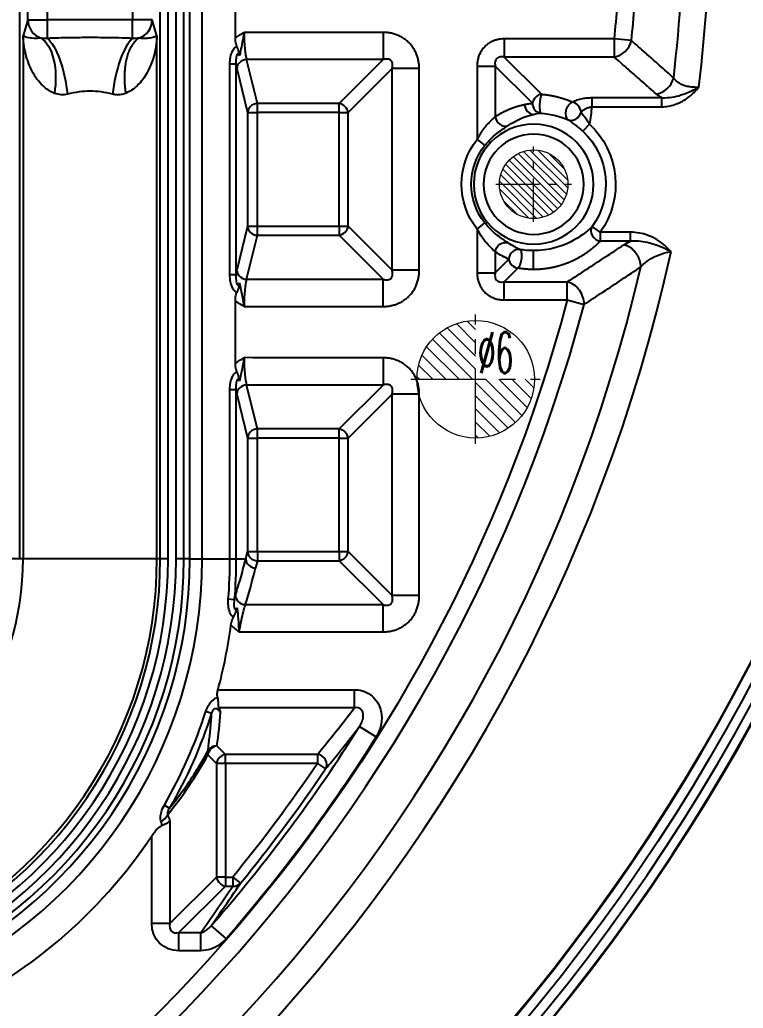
# Model space of a CAD drawing. Header units: millimetres. Extents: x 2595 to 3308, y 1499 to 1823.
# Drawn here: x 2805.7 to 2842.7, y 1610.1 to 1660.5 of the extents above; entities that cross this region are included whole.
import ezdxf
from ezdxf.lldxf.tags import DXFTag

# ---------------------------------------------------------------- set-up
doc = ezdxf.new("R2010")
doc.units = ezdxf.units.MM
doc.linetypes.add('CENTER', pattern=[2, 1.25, -0.25, 0.25, -0.25])
doc.layers.add('5', color=7, linetype='Continuous', true_color=0xffffff)
doc.layers.add('epin', color=13, linetype='Continuous', lineweight=9)
doc.layers.add('insert', color=85, linetype='Continuous', lineweight=20)
doc.styles.add('TXT05', font='txt.shx', dxfattribs={"width": 0.5, "bigfont": 'gbcbig.shx'})
tags = doc.linetypes.add('DASHED', pattern=[25.72, 12.86, -12.86]).pattern_tags.tags
tags[6:7] = [DXFTag(74, 4), DXFTag(75, 0), DXFTag(340, '0'), DXFTag(46, 0.0), DXFTag(50, 0.0), DXFTag(44, 0.0), DXFTag(45, 0.0)]
tags[4:5] = [DXFTag(74, 4), DXFTag(75, 0), DXFTag(340, '0'), DXFTag(46, 0.0), DXFTag(50, 0.0), DXFTag(44, 0.0), DXFTag(45, 0.0)]

# ---------------------------------------------------------------- blocks, each defined once
blk = doc.blocks.new('epin_ejp_6')
at = {"layer": 'epin'}
h = blk.add_hatch(dxfattribs=at)
h.set_pattern_fill('_ANSI31', color=123, scale=0.15, angle=90, style=0)
h.set_pattern_definition([(135, (-2656.51364, 153.2396), (-0.336759605, -0.336759605), [])])
h.paths.add_polyline_path([(0, 3, 0.414214), (-3, 0), (0, 0)])
h.paths.add_polyline_path([(3, 0), (0, 0), (0, -3, 0.414214)])
at = {"layer": 'epin', "color": 1, "linetype": 'CENTER', "ltscale": 3.048}
for p, q in [((0, -3.3), (0, 3.3)), ((-3.3, 0), (3.3, 0))]:
    blk.add_line(p, q, dxfattribs=at)
at = {"layer": 'epin'}
blk.add_circle((0, 0), 3, dxfattribs=at)
at = {"layer": 'epin', "color": 6, "style": 'TXT05', "width": 0.5}
blk.add_text('%%c6', height=2.1, dxfattribs=at).set_placement((0.12, 0.3))
blk = doc.blocks.new('insert_cir_3.5')
at = {"layer": 'insert'}
h = blk.add_hatch(dxfattribs=at)
h.set_pattern_fill('_ANSI31', color=123, scale=0.0875, angle=90, style=0)
h.set_pattern_definition([(135, (65.77148, -1049.4987), (-0.1964431, -0.1964431), [])])
h.paths.add_polyline_path([(-1.75, 0, 1), (1.75, 0, 1)])
at = {"layer": 'insert', "color": 1, "linetype": 'CENTER', "ltscale": 1.778}
for p, q in [((0, -1.925), (0, 1.925)), ((-1.925, 0), (1.925, 0))]:
    blk.add_line(p, q, dxfattribs=at)
at = {"layer": 'insert'}
blk.add_circle((0, 0), 1.75, dxfattribs=at)

msp = doc.modelspace()

# ---------------------------------------------------------------- linework, layer by layer
at = {"layer": '5', "color": 7, "linetype": 'Continuous'}
for p, q in [((2805.739, 1633.019), (2805.739, 1677.283)), ((2812.908, 1633.019), (2812.908, 1677.283)), ((2813.31, 1633.019), (2813.31, 1677.283)), ((2813.713, 1633.019), (2813.713, 1677.283)), ((2814.115, 1633.019), (2814.115, 1677.283)), ((2806.149, 1660.522), (2806.149, 1663.046)), ((2807.154, 1660.522), (2807.154, 1663.045)), ((2811.493, 1663.045), (2811.493, 1660.522)), ((2814.42, 1633.019), (2814.42, 1663.427)), ((2815.044, 1633.019), (2815.044, 1663.369)), ((2816.738, 1659.591), (2816.738, 1663.369)), ((2806.149, 1660.522), (2805.908, 1659.711)), ((2806.149, 1660.522), (2807.154, 1660.522)), ((2811.493, 1660.522), (2807.154, 1660.522)), ((2807.154, 1659.573), (2807.154, 1660.522)), ((2812.498, 1660.522), (2811.493, 1660.522)), ((2811.493, 1659.573), (2811.493, 1660.522)), ((2812.739, 1659.711), (2812.498, 1660.522)), ((2805.908, 1659.711), (2805.908, 1633.019)), ((2812.739, 1633.019), (2812.739, 1659.711)), ((2824.273, 1659.877), (2817.184, 1659.876)), ((2824.273, 1659.877), (2824.273, 1658.49)), ((2836.066, 1659.545), (2830.459, 1659.545)), ((2830.459, 1659.545), (2830.459, 1658.621)), ((2836.066, 1659.545), (2836.066, 1658.621)), ((2836.95, 1659.462), (2836.066, 1659.545)), ((2824.273, 1658.49), (2817.312, 1658.49)), ((2817.861, 1656.247), (2817.312, 1658.49)), ((2822.029, 1656.247), (2824.273, 1658.49)), ((2832.357, 1656.723), (2830.459, 1658.621)), ((2836.066, 1658.621), (2830.459, 1658.621)), ((2816.461, 1647.514), (2816.461, 1658.261)), ((2816.769, 1658.261), (2816.461, 1658.261)), ((2816.769, 1658.261), (2816.769, 1647.514)), ((2816.812, 1658.028), (2817.361, 1655.785)), ((2822.492, 1655.785), (2824.735, 1658.028)), ((2826.121, 1658.028), (2824.735, 1658.028)), ((2824.735, 1647.747), (2824.735, 1658.028)), ((2826.121, 1647.747), (2826.121, 1658.028)), ((2829.073, 1658.159), (2829.073, 1654.419)), ((2829.073, 1658.159), (2829.997, 1658.159)), ((2831.895, 1656.261), (2829.997, 1658.159)), ((2829.997, 1658.159), (2829.997, 1655.583)), ((2834.932, 1656.55), (2838.483, 1656.55)), ((2834.932, 1656.55), (2834.932, 1656.087)), ((2822.029, 1656.247), (2817.861, 1656.247)), ((2817.861, 1655.785), (2817.861, 1656.247)), ((2822.029, 1655.785), (2822.029, 1656.247)), ((2834.932, 1656.087), (2838.483, 1656.087)), ((2817.361, 1655.785), (2817.861, 1655.785)), ((2817.361, 1655.785), (2817.361, 1649.99)), ((2822.029, 1655.785), (2817.861, 1655.785)), ((2817.861, 1649.99), (2817.861, 1655.785)), ((2822.029, 1655.785), (2822.492, 1655.785)), ((2822.029, 1649.99), (2822.029, 1655.785)), ((2822.492, 1649.99), (2822.492, 1655.785)), ((2834.803, 1655.2), (2834.462, 1654.833)), ((2829.073, 1654.419), (2829.466, 1654.108)), ((2817.361, 1649.99), (2816.812, 1647.747)), ((2817.361, 1649.99), (2817.861, 1649.99)), ((2817.861, 1649.528), (2817.861, 1649.99)), ((2817.861, 1649.99), (2822.029, 1649.99)), ((2822.029, 1649.99), (2822.029, 1649.528)), ((2822.029, 1649.99), (2822.492, 1649.99)), ((2822.492, 1649.99), (2824.735, 1647.747)), ((2829.073, 1649.847), (2829.466, 1650.158)), ((2829.073, 1649.847), (2829.073, 1647.616)), ((2835.352, 1649.687), (2834.946, 1649.98)), ((2817.312, 1647.285), (2817.861, 1649.528)), ((2817.861, 1649.528), (2822.029, 1649.528)), ((2822.029, 1649.528), (2824.273, 1647.285)), ((2836.892, 1649.687), (2835.352, 1649.687)), ((2835.352, 1649.687), (2835.352, 1649.225)), ((2836.892, 1649.225), (2835.352, 1649.225)), ((2829.997, 1648.683), (2829.997, 1647.616)), ((2830.694, 1648.313), (2829.997, 1647.616)), ((2831.157, 1647.851), (2830.459, 1647.154)), ((2816.769, 1647.514), (2816.461, 1647.514)), ((2826.121, 1647.747), (2824.735, 1647.747)), ((2829.073, 1647.616), (2829.997, 1647.616)), ((2817.312, 1647.285), (2824.273, 1647.285)), ((2824.273, 1645.898), (2824.273, 1647.285)), ((2830.459, 1646.229), (2830.459, 1647.154)), ((2830.459, 1647.154), (2833.676, 1647.154)), ((2833.676, 1646.229), (2833.676, 1647.154)), ((2816.738, 1642.992), (2816.738, 1646.184)), ((2817.184, 1645.899), (2824.273, 1645.898)), ((2830.459, 1646.229), (2833.676, 1646.229)), ((2833.676, 1646.229), (2834.534, 1646)), ((2824.273, 1643.278), (2824.273, 1641.891)), ((2817.861, 1639.648), (2817.312, 1641.891)), ((2824.273, 1641.891), (2817.312, 1641.891)), ((2822.029, 1639.648), (2824.273, 1641.891)), ((2816.461, 1641.662), (2816.769, 1641.662)), ((2816.461, 1633.019), (2816.461, 1641.662)), ((2816.769, 1641.662), (2816.769, 1633.019)), ((2816.812, 1641.429), (2817.361, 1639.186)), ((2822.492, 1639.186), (2824.735, 1641.429)), ((2824.735, 1631.148), (2824.735, 1641.429)), ((2826.121, 1641.429), (2824.735, 1641.429)), ((2826.121, 1631.148), (2826.121, 1641.429)), ((2817.861, 1639.186), (2817.861, 1639.648)), ((2822.029, 1639.648), (2817.861, 1639.648)), ((2822.029, 1639.186), (2822.029, 1639.648)), ((2817.361, 1639.186), (2817.361, 1633.391)), ((2817.361, 1639.186), (2817.861, 1639.186)), ((2817.861, 1633.391), (2817.861, 1639.186)), ((2822.029, 1639.186), (2817.861, 1639.186)), ((2822.029, 1633.391), (2822.029, 1639.186)), ((2822.029, 1639.186), (2822.492, 1639.186)), ((2822.492, 1633.391), (2822.492, 1639.186)), ((2817.27, 1633.019), (2817.361, 1633.391)), ((2817.361, 1633.391), (2817.861, 1633.391)), ((2817.861, 1633.391), (2817.861, 1632.929)), ((2817.861, 1633.391), (2822.029, 1633.391)), ((2822.029, 1633.391), (2822.492, 1633.391)), ((2822.029, 1633.391), (2822.029, 1632.929)), ((2822.492, 1633.391), (2824.735, 1631.148)), ((2805.739, 1633.019), (2805.337, 1633.019)), ((2805.908, 1633.019), (2805.739, 1633.019)), ((2812.739, 1633.019), (2805.908, 1633.019)), ((2812.908, 1633.019), (2812.739, 1633.019)), ((2813.31, 1633.019), (2812.908, 1633.019)), ((2814.115, 1633.019), (2813.713, 1633.019)), ((2814.42, 1633.019), (2814.115, 1633.019)), ((2814.42, 1633.019), (2815.044, 1633.019)), ((2816.461, 1633.019), (2816.769, 1633.019)), ((2817.861, 1632.929), (2817.77, 1632.557)), ((2817.861, 1632.929), (2822.029, 1632.929)), ((2822.029, 1632.929), (2824.273, 1630.686)), ((2816.379, 1630.98), (2816.686, 1630.955)), ((2817.245, 1630.686), (2824.273, 1630.686)), ((2824.273, 1629.299), (2824.273, 1630.686)), ((2826.121, 1631.148), (2824.735, 1631.148)), ((2816.917, 1629.3), (2824.273, 1629.299)), ((2815.85, 1626.347), (2822.815, 1626.347)), ((2822.815, 1625.423), (2822.815, 1626.347)), ((2815.237, 1625.253), (2815.53, 1625.158)), ((2822.815, 1625.423), (2815.885, 1625.423)), ((2823.07, 1624.472), (2823.921, 1623.937)), ((2816.235, 1623.049), (2815.8, 1623.484)), ((2815.772, 1622.587), (2815.337, 1623.022)), ((2816.235, 1622.587), (2816.235, 1623.049)), ((2820.927, 1623.049), (2816.235, 1623.049)), ((2820.927, 1623.049), (2820.927, 1622.587)), ((2815.772, 1622.587), (2815.772, 1616.792)), ((2816.235, 1622.587), (2815.772, 1622.587)), ((2820.927, 1622.587), (2816.235, 1622.587)), ((2816.235, 1622.587), (2816.235, 1616.792)), ((2820.927, 1622.587), (2821.343, 1622.305)), ((2813.116, 1620.46), (2813.383, 1620.307)), ((2813.398, 1619.635), (2813.398, 1614.418)), ((2812.474, 1614.418), (2812.474, 1618.896)), ((2815.772, 1616.792), (2813.398, 1614.418)), ((2816.235, 1616.792), (2815.772, 1616.792)), ((2816.235, 1616.792), (2816.235, 1616.33)), ((2816.235, 1616.792), (2816.608, 1616.792)), ((2816.608, 1616.792), (2816.997, 1616.474)), ((2816.608, 1616.792), (2816.608, 1616.33)), ((2816.235, 1616.33), (2813.86, 1613.956)), ((2816.235, 1616.33), (2816.608, 1616.33)), ((2813.398, 1614.418), (2812.474, 1614.418)), ((2815.509, 1614.309), (2816.265, 1613.648)), ((2813.86, 1613.956), (2814.972, 1613.956)), ((2813.86, 1613.031), (2813.86, 1613.956)), ((2814.972, 1613.031), (2814.972, 1613.956)), ((2814.972, 1613.031), (2813.86, 1613.031))]:
    msp.add_line(p, q, dxfattribs=at)
at = {"layer": '5', "color": 7, "linetype": 'Continuous', "extrusion": (0, 0, -1)}
for radius in [3.058, 2.557]:
    msp.add_circle((-2831.958, 1652.133), radius, dxfattribs=at)
at = {"layer": '5', "color": 7, "linetype": 'Continuous'}
for centre, radius, start, end in [((2754.999, 1673.259), 100.6, 305.96599, 77.45703), ((2754.999, 1673.259), 100.123, 314.0269, 77.45703), ((2754.999, 1673.259), 99.119, 314.03149, 77.76073), ((2754.999, 1667.223), 84.657, 353.44133, 359.3718), ((2754.999, 1667.223), 85.99, 353.22687, 359.37181), ((2754.999, 1667.223), 82.318, 354.58986, 357.05939), ((2754.999, 1667.223), 85.99, 282.44405, 347.55591), ((2754.999, 1667.223), 84.657, 283.18176, 346.81818), ((2754.999, 1667.223), 82.318, 284.94026, 345.05974), ((2791.215, 1633.019), 23.828, 155, 0), ((2791.215, 1633.019), 23.204, 155, 0), ((2791.215, 1633.019), 22.9, 155, 0), ((2791.215, 1633.019), 22.498, 155, 0), ((2791.215, 1633.019), 22.094, 155, 0), ((2791.215, 1633.019), 21.692, 155, 0), ((2791.215, 1633.019), 21.524, 155, 0), ((2791.215, 1633.019), 14.692, 155, 0), ((2791.215, 1633.019), 25.246, 355.3672, 0), ((2791.215, 1633.019), 25.522, 344.8468, 352.4062), ((2791.215, 1633.019), 25.246, 330.1687, 342.0842), ((2754.999, 1667.223), 80.382, 318.83127, 327.8694), ((2754.999, 1667.223), 80.119, 320.69718, 325.90033), ((2791.215, 1633.019), 25.522, 294.2483, 326.4021)]:
    msp.add_arc(centre, radius, start, end, dxfattribs=at)
at = {"layer": '5', "color": 7, "linetype": 'DASHED'}
for radius, start in [(100.625, 313.7537), (100.626, 313.76319)]:
    msp.add_arc((2754.999, 1673.259), radius, start, 77.45703, dxfattribs=at)
at = {"layer": '5', "color": 7, "linetype": 'Continuous', "extrusion": (0, 0, -1)}
for centre, radius, start, end in [((-2754.999, 1673.259), 99.621, 102.23927, 225.978), ((-2754.999, 1673.259), 99.091, 102.25479, 225.95274), ((-2754.999, 1667.223), 81.429, 182.94061, 185.41014), ((-2754.999, 1667.223), 80.704, 187.93091, 188.5676), ((-2831.958, 1652.133), 4.183, 132.8443, 215.7772), ((-2831.958, 1652.133), 3.681, 321.6105, 38.3895), ((-2831.958, 1652.133), 3.682, 132.8443, 215.7772), ((-2831.958, 1652.133), 3.18, 321.6105, 38.3895), ((-2754.999, 1667.223), 81.429, 194.94026, 247.82133), ((-2791.215, 1633.019), 25.554, 180, 184.6328), ((-2791.215, 1633.019), 25.554, 197.9158, 209.8313), ((-2754.999, 1667.223), 81.386, 212.1306, 221.16873), ((-2754.999, 1667.223), 79.617, 214.09967, 219.30282)]:
    msp.add_arc(centre, radius, start, end, dxfattribs=at)
at = {"layer": '5', "color": 7, "linetype": 'Continuous'}
for centre, major_axis, ratio, start_param, end_param in [((2807.154, 1660.522), (0.964, -0.287), 0.983499, 3.435072, 4.680933), ((2811.493, 1660.522), (0.964, 0.287), 0.983499, 4.743948, 5.989706), ((2817.396, 1659.877), (0, -1.509), 0.140139, 4.712924, 5.877351), ((2836.066, 1659.545), (-0.661, -0.759), 0.836807, 0.805348, 2.11123), ((2817.312, 1658.028), (-0.489, -0.12), 0.914519, 4.492315, 6.021833), ((2816.895, 1659.877), (0, -2.012), 0.105104, 5.644542, 5.877351), ((2838.22, 1657.655), (-0.666, -0.754), 0.838992, 0.811784, 2.100869), ((2832.357, 1656.261), (-0.356, -0.356), 0.854588, 4.005244, 5.41954), ((2817.861, 1655.785), (-0.489, -0.12), 0.914519, 4.492315, 6.021833), ((2822.029, 1655.785), (0.356, -0.356), 0.854588, 0.863645, 2.277948), ((2831.958, 1656.199), (-0.1, 0.493), 0.915819, 1.386443, 2.922825), ((2832.357, 1656.261), (-0.054, 0.5), 0.917939, 1.471972, 2.919721), ((2833.951, 1655.863), (0.2, 0.461), 0.679594, 0.568248, 3.022113), ((2833.951, 1655.863), (-0.266, 0.427), 0.776038, 4.133463, 5.60682), ((2833.951, 1655.863), (0.291, 0.411), 0.819873, 3.294415, 5.109876), ((2817.861, 1649.99), (-0.489, 0.12), 0.914519, 0.261352, 1.79087), ((2822.029, 1649.99), (-0.356, -0.356), 0.854588, 0.863645, 2.277948), ((2835.352, 1649.687), (0.361, -0.351), 0.857834, 3.312005, 5.407202), ((2831.156, 1648.314), (-0.194, -0.464), 0.906515, 3.349531, 5.074576), ((2831.157, 1648.31), (0.356, -0.356), 0.854588, 4.005241, 5.417603), ((2816.895, 1645.898), (0, -2.012), 0.105104, 3.547427, 3.780236), ((2817.312, 1647.747), (-0.489, 0.12), 0.914519, 0.261352, 1.79087), ((2817.396, 1645.898), (0, -1.509), 0.140139, 3.547427, 4.711854), ((2833.676, 1646.229), (-0.546, 0.845), 0.784027, 3.999272, 5.593874), ((2817.396, 1643.278), (0, -1.509), 0.140139, 4.707127, 5.877351), ((2817.312, 1641.429), (-0.489, -0.12), 0.914519, 4.492315, 6.021833), ((2816.895, 1643.278), (0, 2.012), 0.105104, 2.502949, 2.735758), ((2817.861, 1639.186), (-0.489, -0.12), 0.914519, 4.492315, 6.021833), ((2822.029, 1639.186), (0.356, -0.356), 0.854588, 0.863645, 2.277948), ((2817.861, 1633.391), (0.489, -0.12), 0.914519, 3.402945, 4.932463), ((2822.029, 1633.391), (-0.356, -0.356), 0.854588, 0.863645, 2.277948), ((2817.77, 1633.019), (0.489, -0.12), 0.914519, 3.402945, 4.932463), ((2791.215, 1639.465), (0, -28.244), 0.969623, 1.254701, 1.323683), ((2817.245, 1631.148), (0.479, -0.152), 0.911656, 3.398774, 4.993826), ((2791.215, 1627.213), (0, -25.627), 0.969623, 1.424786, 1.491398), ((2754.999, 1678.216), (0, -86.346), 0.992534, 0.877712, 0.912945), ((2815.8, 1623.022), (0.44, -0.243), 0.747569, 3.299628, 3.778102), ((2815.8, 1623.022), (0.498, -0.071), 0.917321, 1.700859, 2.875943), ((2815.8, 1623.022), (0.356, 0.356), 0.854588, 0.863645, 2.277948), ((2796.094, 1633.019), (21.832, 0), 0.969623, 5.61918, 5.791335), ((2816.235, 1622.587), (0.356, 0.356), 0.854588, 0.863645, 2.277948), ((2820.927, 1622.587), (-0.388, 0.32), 0.873673, 3.249375, 5.336543), ((2812.362, 1619.973), (0.956, 0.313), 0.587003, 5.172545, 5.773802), ((2816.235, 1616.792), (-0.356, 0.356), 0.854588, 0.863645, 2.277948), ((2754.999, 1657.665), (0, -74.576), 0.992534, 0.94455, 0.983307), ((2816.608, 1616.792), (-0.42, 0.277), 0.889007, 2.102043, 3.027045), ((2814.116, 1614.674), (0.641, 0.641), 0.555158, 2.434441, 3.848744)]:
    msp.add_ellipse(centre, major_axis=major_axis, ratio=ratio, start_param=start_param, end_param=end_param, dxfattribs=at)
at = {"layer": '5', "color": 7, "linetype": 'Continuous', "extrusion": (0, 0, -1)}
msp.add_ellipse((2814.116, 1614.674), major_axis=(-1.249, -1.249), ratio=0.854588, start_param=5.576034, end_param=6.990337, dxfattribs=at)
at = {"layer": '5', "color": 7, "linetype": 'Continuous'}
for points, degree, knots in [([(2806.842, 1659.583), (2806.556, 1659.553), (2806.346, 1659.573), (2806.045, 1659.63), (2805.952, 1659.671), (2805.908, 1659.711)], 3, [0, 0, 0, 0, 0.5, 0.5, 1, 1, 1, 1]), ([(2807.507, 1656.767), (2807.419, 1656.807), (2807.232, 1656.894), (2806.954, 1657.109), (2806.67, 1657.409), (2806.329, 1657.927), (2806.094, 1658.527), (2805.949, 1659.175), (2805.922, 1659.528), (2805.908, 1659.711)], 3, [0, 0, 0, 0, 0.076229, 0.162271, 0.284901, 0.420151, 0.688218, 0.838385, 1, 1, 1, 1]), ([(2806.841, 1659.583), (2807.109, 1659.4), (2807.346, 1659.021), (2807.591, 1657.985), (2807.595, 1657.346), (2807.507, 1656.767)], 3, [0, 0, 0, 0, 0.5, 0.5, 1, 1, 1, 1]), ([(2811.493, 1659.573), (2811.124, 1659.584), (2810.404, 1659.604), (2809.326, 1659.615), (2808.248, 1659.604), (2807.524, 1659.584), (2807.154, 1659.573)], 3, [0, 0, 0, 0, 0.255505, 0.499003, 0.743582, 1, 1, 1, 1]), ([(2807.154, 1659.573), (2807.363, 1659.39), (2807.594, 1659.008), (2807.969, 1657.959), (2808.105, 1657.311), (2808.171, 1656.725)], 3, [0, 0, 0, 0, 0.5, 0.5, 1, 1, 1, 1]), ([(2811.493, 1659.573), (2811.284, 1659.39), (2811.053, 1659.008), (2810.678, 1657.96), (2810.542, 1657.312), (2810.476, 1656.725)], 3, [0, 0, 0, 0, 0.5, 0.5, 1, 1, 1, 1]), ([(2812.739, 1659.711), (2812.725, 1659.528), (2812.698, 1659.175), (2812.553, 1658.527), (2812.28, 1657.827), (2811.858, 1657.253), (2811.464, 1656.92), (2811.243, 1656.816), (2811.14, 1656.767)], 3, [0, 0, 0, 0, 0.161631, 0.311949, 0.579607, 0.807586, 0.90999, 1, 1, 1, 1]), ([(2811.806, 1659.583), (2811.794, 1659.581), (2811.74, 1659.571), (2811.644, 1659.562), (2811.548, 1659.566), (2811.5, 1659.572), (2811.493, 1659.573)], 3, [0, 0, 0, 0, 0.115605, 0.552135, 0.942341, 1, 1, 1, 1]), ([(2812.739, 1659.711), (2812.717, 1659.691), (2812.654, 1659.654), (2812.498, 1659.607), (2812.301, 1659.576), (2812.073, 1659.565), (2811.896, 1659.573), (2811.806, 1659.583)], 3, [0, 0, 0, 0, 0.245404, 0.465277, 0.663177, 0.841934, 1, 1, 1, 1]), ([(2816.738, 1659.591), (2816.808, 1659.642), (2816.88, 1659.691), (2817.027, 1659.784), (2817.102, 1659.829), (2817.18, 1659.874), (2817.182, 1659.875), (2817.184, 1659.877)], 3, [0, 0, 0, 0, 0.491873, 0.491873, 0.985352, 0.985352, 1, 1, 1, 1]), ([(2816.815, 1659.171), (2816.783, 1659.243), (2816.761, 1659.327), (2816.741, 1659.469), (2816.738, 1659.53), (2816.738, 1659.591)], 3, [0, 0, 0, 0, 0.587752, 0.587752, 1, 1, 1, 1]), ([(2817.184, 1659.877), (2817.184, 1659.874), (2817.183, 1659.871), (2817.15, 1659.702), (2817.12, 1659.533), (2817.062, 1659.221), (2817.034, 1659.075), (2816.986, 1658.849), (2816.967, 1658.763), (2816.946, 1658.68)], 3, [0, 0, 0, 0, 0.00626, 0.00626, 0.396415, 0.396415, 0.762604, 0.762604, 1, 1, 1, 1]), ([(2816.461, 1658.261), (2816.461, 1658.383), (2816.472, 1658.505), (2816.519, 1658.74), (2816.556, 1658.856), (2816.645, 1659.017), (2816.689, 1659.074), (2816.762, 1659.138), (2816.788, 1659.156), (2816.815, 1659.171)], 3, [0, 0, 0, 0, 0.333794, 0.333794, 0.672092, 0.672092, 0.891596, 0.891596, 1, 1, 1, 1]), ([(2816.946, 1658.68), (2816.946, 1658.681), (2816.946, 1658.683), (2816.94, 1658.744), (2816.931, 1658.809), (2816.894, 1658.97), (2816.861, 1659.07), (2816.815, 1659.171)], 3, [0, 0, 0, 0, 0.009453, 0.009453, 0.427056, 0.427056, 1, 1, 1, 1]), ([(2816.946, 1658.68), (2816.937, 1658.695), (2816.928, 1658.71), (2816.909, 1658.734), (2816.901, 1658.744), (2816.884, 1658.759), (2816.875, 1658.766), (2816.861, 1658.769), (2816.857, 1658.769), (2816.848, 1658.767), (2816.844, 1658.765), (2816.835, 1658.759), (2816.831, 1658.755), (2816.823, 1658.744), (2816.819, 1658.736), (2816.809, 1658.715), (2816.804, 1658.7), (2816.786, 1658.638), (2816.779, 1658.59), (2816.764, 1658.446), (2816.764, 1658.351), (2816.769, 1658.261)], 3, [0, 0, 0, 0, 0.11094, 0.11094, 0.191276, 0.191276, 0.259924, 0.259924, 0.286549, 0.286549, 0.313652, 0.313652, 0.337291, 0.337291, 0.368644, 0.368644, 0.426844, 0.426844, 0.611847, 0.611847, 1, 1, 1, 1]), ([(2830.459, 1658.621), (2830.377, 1658.632), (2830.256, 1658.648), (2830.071, 1658.564), (2829.964, 1658.377), (2829.986, 1658.237), (2829.997, 1658.159)], 3, [0, 0, 0, 0, 0.313182, 0.46108, 0.70012, 1, 1, 1, 1]), ([(2840.389, 1657.081), (2840.35, 1657.078), (2840.24, 1657.073), (2840.053, 1657.078), (2839.828, 1657.109), (2839.598, 1657.174), (2839.377, 1657.281), (2839.211, 1657.413), (2839.13, 1657.512), (2839.103, 1657.553)], 3, [0, 0, 0, 0, 0.069948, 0.197164, 0.338563, 0.496037, 0.671764, 0.867918, 1, 1, 1, 1]), ([(2838.64, 1656.543), (2838.803, 1656.554), (2839.126, 1656.574), (2839.584, 1656.715), (2840.005, 1656.884), (2840.266, 1657.018), (2840.389, 1657.081)], 3, [0, 0, 0, 0, 0.265267, 0.527887, 0.779245, 1, 1, 1, 1]), ([(2808.171, 1656.725), (2808.062, 1656.707), (2807.829, 1656.669), (2807.619, 1656.733), (2807.507, 1656.767)], 3, [0, 0, 0, 0, 0.47031, 1, 1, 1, 1]), ([(2810.476, 1656.725), (2810.282, 1656.768), (2809.911, 1656.85), (2809.325, 1656.894), (2808.738, 1656.85), (2808.366, 1656.768), (2808.171, 1656.725)], 3, [0, 0, 0, 0, 0.261419, 0.49901, 0.73764, 1, 1, 1, 1]), ([(2832.357, 1656.723), (2832.31, 1656.632), (2832.269, 1656.363), (2832.251, 1656.011), (2832.268, 1655.787), (2832.309, 1655.762)], 3, [0, 0, 0, 0, 0.5, 0.5, 1, 1, 1, 1]), ([(2832.357, 1656.723), (2832.771, 1656.69), (2833.176, 1656.589), (2833.574, 1656.489), (2833.951, 1656.325)], 2, [0, 0, 0, 0.5, 0.5, 1, 1, 1]), ([(2829.997, 1655.583), (2830.368, 1655.826), (2830.784, 1655.989), (2831.13, 1656.125), (2831.496, 1656.199)], 2, [0, 0, 0, 0.5, 0.5, 1, 1, 1]), ([(2834.374, 1655.802), (2834.425, 1655.74), (2834.558, 1655.58), (2834.71, 1655.344), (2834.803, 1655.2)], 3, [0, 0, 0, 0, 0.388635, 1, 1, 1, 1]), ([(2830.259, 1654.853), (2830.327, 1654.901), (2830.489, 1655.011), (2830.595, 1655.081), (2830.659, 1655.123)], 3, [0, 0, 0, 0, 0.39236, 1, 1, 1, 1]), ([(2833.945, 1655.255), (2833.958, 1655.245), (2834.041, 1655.185), (2834.219, 1655.049), (2834.381, 1654.905), (2834.462, 1654.833)], 3, [0, 0, 0, 0, 0.091394, 0.541294, 1, 1, 1, 1]), ([(2829.466, 1654.108), (2829.585, 1654.245), (2829.804, 1654.497), (2830.085, 1654.726), (2830.225, 1654.828), (2830.259, 1654.853)], 3, [0, 0, 0, 0, 0.471387, 0.864301, 1, 1, 1, 1]), ([(2829.997, 1648.683), (2829.948, 1648.73), (2829.849, 1648.824), (2829.61, 1649.062), (2829.33, 1649.4), (2829.162, 1649.692), (2829.073, 1649.847)], 3, [0, 0, 0, 0, 0.199003, 0.402587, 0.68296, 1, 1, 1, 1]), ([(2830.294, 1649.388), (2830.262, 1649.41), (2830.116, 1649.515), (2829.821, 1649.75), (2829.588, 1650.018), (2829.466, 1650.158)], 3, [0, 0, 0, 0, 0.123069, 0.539091, 1, 1, 1, 1]), ([(2834.946, 1649.98), (2834.666, 1649.704), (2834.328, 1649.435), (2833.398, 1648.965), (2832.742, 1648.745), (2831.958, 1648.745)], 3, [0, 0, 0, 0, 0.5, 0.5, 1, 1, 1, 1]), ([(2830.659, 1649.143), (2830.604, 1649.179), (2830.507, 1649.243), (2830.361, 1649.341), (2830.294, 1649.388)], 3, [0, 0, 0, 0, 0.574069, 1, 1, 1, 1]), ([(2838.641, 1649.02), (2838.518, 1649.115), (2838.247, 1649.326), (2837.808, 1649.53), (2837.344, 1649.662), (2837.049, 1649.679), (2836.892, 1649.687)], 3, [0, 0, 0, 0, 0.244137, 0.537708, 0.753679, 1, 1, 1, 1]), ([(2835.352, 1649.225), (2834.793, 1648.65), (2834.079, 1648.288), (2833.862, 1648.178), (2833.637, 1648.092), (2833.379, 1647.994), (2833.119, 1647.928), (2832.779, 1647.841), (2832.196, 1647.782), (2831.958, 1647.782)], 2, [0, 0, 0, 0.5, 0.5, 0.625, 0.625, 0.75, 0.75, 0.9, 1, 1, 1]), ([(2838.641, 1648.856), (2838.349, 1648.972), (2837.915, 1649.144), (2837.32, 1649.238), (2837.031, 1649.229), (2836.892, 1649.225)], 3, [0, 0, 0, 0, 0.517111, 0.76863, 1, 1, 1, 1]), ([(2831.157, 1647.851), (2831.201, 1647.909), (2831.267, 1647.998), (2831.328, 1648.205), (2831.356, 1648.367), (2831.362, 1648.526), (2831.348, 1648.661), (2831.313, 1648.763), (2831.277, 1648.79), (2831.26, 1648.803)], 3, [0, 0, 0, 0, 0.247516, 0.372931, 0.498345, 0.623757, 0.749169, 0.874583, 1, 1, 1, 1]), ([(2831.959, 1647.782), (2831.958, 1647.876), (2831.958, 1648.147), (2831.958, 1648.5), (2831.958, 1648.724), (2831.958, 1648.745)], 3, [0, 0, 0, 0, 0.5, 0.5, 1, 1, 1, 1]), ([(2816.815, 1646.604), (2816.788, 1646.619), (2816.762, 1646.637), (2816.735, 1646.661), (2816.732, 1646.664), (2816.683, 1646.708), (2816.643, 1646.762), (2816.556, 1646.918), (2816.519, 1647.034), (2816.472, 1647.269), (2816.461, 1647.392), (2816.461, 1647.514)], 3, [0, 0, 0, 0, 0.108478, 0.108478, 0.122226, 0.122226, 0.327655, 0.327655, 0.666081, 0.666081, 1, 1, 1, 1]), ([(2816.769, 1647.514), (2816.764, 1647.43), (2816.764, 1647.343), (2816.776, 1647.208), (2816.782, 1647.162), (2816.798, 1647.092), (2816.805, 1647.068), (2816.819, 1647.04), (2816.822, 1647.033), (2816.83, 1647.022), (2816.834, 1647.018), (2816.842, 1647.011), (2816.846, 1647.009), (2816.855, 1647.006), (2816.859, 1647.006), (2816.872, 1647.008), (2816.88, 1647.012), (2816.911, 1647.037), (2816.929, 1647.067), (2816.946, 1647.095)], 3, [0, 0, 0, 0, 0.359754, 0.359754, 0.539121, 0.539121, 0.629441, 0.629441, 0.659982, 0.659982, 0.683039, 0.683039, 0.706191, 0.706191, 0.736021, 0.736021, 0.792268, 0.792268, 1, 1, 1, 1]), ([(2829.997, 1647.616), (2829.986, 1647.534), (2829.97, 1647.413), (2830.054, 1647.227), (2830.241, 1647.121), (2830.381, 1647.142), (2830.459, 1647.154)], 3, [0, 0, 0, 0, 0.313182, 0.46108, 0.70012, 1, 1, 1, 1]), ([(2816.946, 1647.095), (2816.946, 1647.094), (2816.946, 1647.092), (2816.94, 1647.03), (2816.93, 1646.964), (2816.893, 1646.802), (2816.86, 1646.704), (2816.815, 1646.604)], 3, [0, 0, 0, 0, 0.009451, 0.009451, 0.434148, 0.434148, 1, 1, 1, 1]), ([(2816.946, 1647.095), (2816.95, 1647.082), (2816.953, 1647.068), (2816.973, 1646.983), (2816.99, 1646.909), (2817.049, 1646.63), (2817.09, 1646.404), (2817.149, 1646.085), (2817.165, 1645.995), (2817.183, 1645.903), (2817.184, 1645.901), (2817.184, 1645.898)], 3, [0, 0, 0, 0, 0.038089, 0.038089, 0.239824, 0.239824, 0.787319, 0.787319, 0.99376, 0.99376, 1, 1, 1, 1]), ([(2816.738, 1646.184), (2816.738, 1646.277), (2816.747, 1646.371), (2816.779, 1646.51), (2816.795, 1646.559), (2816.815, 1646.604)], 3, [0, 0, 0, 0, 0.637829, 0.637829, 1, 1, 1, 1]), ([(2817.184, 1645.898), (2817.182, 1645.899), (2817.18, 1645.901), (2817.125, 1645.932), (2817.074, 1645.963), (2816.925, 1646.054), (2816.83, 1646.117), (2816.738, 1646.184)], 3, [0, 0, 0, 0, 0.014651, 0.014651, 0.354094, 0.354094, 1, 1, 1, 1]), ([(2816.738, 1642.992), (2816.808, 1643.043), (2816.88, 1643.092), (2817.027, 1643.185), (2817.102, 1643.23), (2817.18, 1643.275), (2817.182, 1643.276), (2817.184, 1643.278)], 3, [0, 0, 0, 0, 0.491873, 0.491873, 0.985352, 0.985352, 1, 1, 1, 1]), ([(2817.184, 1643.278), (2817.184, 1643.275), (2817.183, 1643.272), (2817.166, 1643.184), (2817.15, 1643.097), (2817.097, 1642.807), (2817.06, 1642.606), (2816.998, 1642.303), (2816.973, 1642.19), (2816.946, 1642.081)], 3, [0, 0, 0, 0, 0.006249, 0.006249, 0.205721, 0.205721, 0.690327, 0.690327, 1, 1, 1, 1]), ([(2816.815, 1642.572), (2816.783, 1642.644), (2816.761, 1642.728), (2816.741, 1642.87), (2816.738, 1642.931), (2816.738, 1642.992)], 3, [0, 0, 0, 0, 0.587752, 0.587752, 1, 1, 1, 1]), ([(2816.461, 1641.662), (2816.461, 1641.784), (2816.472, 1641.906), (2816.519, 1642.141), (2816.556, 1642.257), (2816.645, 1642.418), (2816.689, 1642.475), (2816.762, 1642.539), (2816.788, 1642.557), (2816.815, 1642.572)], 3, [0, 0, 0, 0, 0.333794, 0.333794, 0.672092, 0.672092, 0.891596, 0.891596, 1, 1, 1, 1]), ([(2816.946, 1642.081), (2816.946, 1642.082), (2816.946, 1642.084), (2816.94, 1642.145), (2816.931, 1642.21), (2816.894, 1642.371), (2816.861, 1642.471), (2816.815, 1642.572)], 3, [0, 0, 0, 0, 0.009453, 0.009453, 0.427056, 0.427056, 1, 1, 1, 1]), ([(2816.946, 1642.081), (2816.937, 1642.096), (2816.928, 1642.111), (2816.909, 1642.135), (2816.901, 1642.145), (2816.884, 1642.16), (2816.875, 1642.167), (2816.861, 1642.17), (2816.857, 1642.17), (2816.848, 1642.168), (2816.844, 1642.166), (2816.835, 1642.16), (2816.831, 1642.156), (2816.823, 1642.145), (2816.819, 1642.137), (2816.809, 1642.116), (2816.804, 1642.101), (2816.786, 1642.039), (2816.779, 1641.991), (2816.764, 1641.847), (2816.764, 1641.752), (2816.769, 1641.662)], 3, [0, 0, 0, 0, 0.11094, 0.11094, 0.191276, 0.191276, 0.259924, 0.259924, 0.286549, 0.286549, 0.313652, 0.313652, 0.337291, 0.337291, 0.368644, 0.368644, 0.426844, 0.426844, 0.611847, 0.611847, 1, 1, 1, 1]), ([(2816.746, 1631.184), (2816.788, 1631.313), (2816.828, 1631.442), (2817.015, 1632.053), (2817.149, 1632.536), (2817.27, 1633.019)], 3, [0, 0, 0, 0, 0.211567, 0.211567, 1, 1, 1, 1]), ([(2816.639, 1630.045), (2816.615, 1630.063), (2816.592, 1630.083), (2816.568, 1630.11), (2816.564, 1630.113), (2816.52, 1630.165), (2816.486, 1630.224), (2816.418, 1630.389), (2816.393, 1630.505), (2816.369, 1630.74), (2816.369, 1630.861), (2816.379, 1630.98)], 3, [0, 0, 0, 0, 0.105637, 0.105637, 0.122179, 0.122179, 0.334097, 0.334097, 0.668316, 0.668316, 1, 1, 1, 1]), ([(2816.686, 1630.955), (2816.675, 1630.875), (2816.667, 1630.791), (2816.667, 1630.661), (2816.668, 1630.616), (2816.676, 1630.548), (2816.68, 1630.524), (2816.689, 1630.495), (2816.692, 1630.488), (2816.698, 1630.474), (2816.702, 1630.468), (2816.71, 1630.459), (2816.715, 1630.456), (2816.723, 1630.451), (2816.728, 1630.451), (2816.74, 1630.451), (2816.748, 1630.454), (2816.782, 1630.475), (2816.803, 1630.503), (2816.823, 1630.53)], 3, [0, 0, 0, 0, 0.352149, 0.352149, 0.527709, 0.527709, 0.615853, 0.615853, 0.645105, 0.645105, 0.674901, 0.674901, 0.701204, 0.701204, 0.730652, 0.730652, 0.784835, 0.784835, 1, 1, 1, 1]), ([(2817.245, 1630.686), (2817.216, 1630.618), (2817.186, 1630.523), (2817.124, 1630.291), (2817.092, 1630.153), (2817.026, 1629.851), (2816.992, 1629.685), (2816.945, 1629.445), (2816.93, 1629.373), (2816.917, 1629.3)], 3, [0, 0, 0, 0, 0.292021, 0.292021, 0.584284, 0.584284, 0.877329, 0.877329, 1, 1, 1, 1]), ([(2816.639, 1630.045), (2816.695, 1630.14), (2816.739, 1630.236), (2816.793, 1630.396), (2816.81, 1630.464), (2816.823, 1630.528), (2816.823, 1630.529), (2816.823, 1630.53)], 3, [0, 0, 0, 0, 0.557213, 0.557213, 0.99082, 0.99082, 1, 1, 1, 1]), ([(2816.823, 1630.53), (2816.835, 1630.44), (2816.847, 1630.347), (2816.876, 1630.055), (2816.889, 1629.842), (2816.906, 1629.519), (2816.911, 1629.413), (2816.916, 1629.305), (2816.916, 1629.302), (2816.916, 1629.299)], 3, [0, 0, 0, 0, 0.248971, 0.248971, 0.756392, 0.756392, 0.993744, 0.993744, 1, 1, 1, 1]), ([(2816.514, 1629.646), (2816.526, 1629.737), (2816.547, 1629.829), (2816.595, 1629.96), (2816.615, 1630.005), (2816.639, 1630.045)], 3, [0, 0, 0, 0, 0.647119, 0.647119, 1, 1, 1, 1]), ([(2816.916, 1629.299), (2816.914, 1629.301), (2816.912, 1629.302), (2816.843, 1629.359), (2816.775, 1629.415), (2816.643, 1629.528), (2816.577, 1629.586), (2816.514, 1629.646)], 3, [0, 0, 0, 0, 0.014619, 0.014619, 0.507674, 0.507674, 1, 1, 1, 1]), ([(2815.827, 1625.961), (2815.824, 1625.978), (2815.822, 1625.996), (2815.812, 1626.089), (2815.816, 1626.171), (2815.834, 1626.283), (2815.842, 1626.315), (2815.85, 1626.347)], 3, [0, 0, 0, 0, 0.141413, 0.141413, 0.752946, 0.752946, 1, 1, 1, 1]), ([(2822.815, 1626.347), (2822.84, 1626.347), (2822.864, 1626.347), (2823.038, 1626.338), (2823.188, 1626.308), (2823.47, 1626.2), (2823.605, 1626.12), (2823.848, 1625.911), (2823.956, 1625.774), (2824.126, 1625.453), (2824.182, 1625.259), (2824.221, 1624.854), (2824.198, 1624.635), (2824.091, 1624.257), (2824.016, 1624.09), (2823.921, 1623.937)], 3, [0, 0, 0, 0, 0.022246, 0.022246, 0.159933, 0.159933, 0.300365, 0.300365, 0.456478, 0.456478, 0.636625, 0.636625, 0.834386, 0.834386, 1, 1, 1, 1]), ([(2815.237, 1625.253), (2815.271, 1625.357), (2815.315, 1625.459), (2815.425, 1625.642), (2815.491, 1625.725), (2815.631, 1625.853), (2815.704, 1625.903), (2815.795, 1625.947), (2815.811, 1625.954), (2815.827, 1625.961)], 3, [0, 0, 0, 0, 0.320197, 0.320197, 0.640413, 0.640413, 0.937225, 0.937225, 1, 1, 1, 1]), ([(2815.827, 1625.961), (2815.846, 1625.849), (2815.856, 1625.743), (2815.863, 1625.576), (2815.861, 1625.509), (2815.875, 1625.446), (2815.879, 1625.434), (2815.885, 1625.423)], 3, [0, 0, 0, 0, 0.476278, 0.476278, 0.89249, 0.89249, 1, 1, 1, 1]), ([(2815.336, 1623.21), (2815.354, 1623.341), (2815.371, 1623.471), (2815.451, 1624.12), (2815.498, 1624.639), (2815.53, 1625.158)], 3, [0, 0, 0, 0, 0.200727, 0.200727, 1, 1, 1, 1]), ([(2815.986, 1625.18), (2815.943, 1625.239), (2815.897, 1625.292), (2815.823, 1625.346), (2815.802, 1625.358), (2815.756, 1625.377), (2815.731, 1625.383), (2815.691, 1625.378), (2815.68, 1625.375), (2815.656, 1625.365), (2815.643, 1625.358), (2815.622, 1625.34), (2815.613, 1625.331), (2815.597, 1625.311), (2815.589, 1625.3), (2815.572, 1625.273), (2815.564, 1625.257), (2815.546, 1625.213), (2815.537, 1625.185), (2815.53, 1625.158)], 3, [0, 0, 0, 0, 0.398943, 0.398943, 0.542805, 0.542805, 0.69386, 0.69386, 0.747672, 0.747672, 0.802272, 0.802272, 0.83799, 0.83799, 0.873837, 0.873837, 0.919026, 0.919026, 1, 1, 1, 1]), ([(2815.885, 1625.423), (2815.914, 1625.368), (2815.938, 1625.312), (2815.968, 1625.232), (2815.976, 1625.208), (2815.985, 1625.182), (2815.985, 1625.181), (2815.986, 1625.18)], 3, [0, 0, 0, 0, 0.685481, 0.685481, 0.985071, 0.985071, 1, 1, 1, 1]), ([(2823.07, 1624.472), (2823.117, 1624.543), (2823.159, 1624.619), (2823.227, 1624.785), (2823.253, 1624.879), (2823.266, 1625.032), (2823.264, 1625.09), (2823.249, 1625.166), (2823.244, 1625.184), (2823.227, 1625.233), (2823.213, 1625.263), (2823.18, 1625.312), (2823.163, 1625.332), (2823.121, 1625.37), (2823.094, 1625.387), (2823.048, 1625.409), (2823.028, 1625.415), (2822.953, 1625.434), (2822.897, 1625.435), (2822.834, 1625.426), (2822.825, 1625.425), (2822.815, 1625.423)], 3, [0, 0, 0, 0, 0.210029, 0.210029, 0.440208, 0.440208, 0.574315, 0.574315, 0.61646, 0.61646, 0.688564, 0.688564, 0.743404, 0.743404, 0.809065, 0.809065, 0.853601, 0.853601, 0.977943, 0.977943, 1, 1, 1, 1]), ([(2821.343, 1622.305), (2821.448, 1622.432), (2821.551, 1622.558), (2822.067, 1623.192), (2822.471, 1623.7), (2822.934, 1624.296), (2823.002, 1624.384), (2823.07, 1624.472)], 3, [0, 0, 0, 0, 0.175763, 0.175763, 0.878845, 0.878845, 1, 1, 1, 1]), ([(2813.383, 1620.307), (2813.449, 1620.389), (2813.514, 1620.472), (2814.048, 1621.157), (2814.506, 1621.813), (2815.078, 1622.756), (2815.208, 1622.98), (2815.336, 1623.21)], 3, [0, 0, 0, 0, 0.096854, 0.096854, 0.792532, 0.792532, 1, 1, 1, 1]), ([(2812.952, 1619.61), (2812.929, 1619.683), (2812.918, 1619.765), (2812.922, 1619.937), (2812.938, 1620.028), (2813, 1620.234), (2813.053, 1620.351), (2813.116, 1620.46)], 3, [0, 0, 0, 0, 0.298861, 0.298861, 0.600479, 0.600479, 1, 1, 1, 1]), ([(2813.383, 1620.307), (2813.361, 1620.273), (2813.339, 1620.237), (2813.308, 1620.177), (2813.298, 1620.155), (2813.283, 1620.115), (2813.277, 1620.098), (2813.271, 1620.068), (2813.269, 1620.055), (2813.268, 1620.032), (2813.269, 1620.02), (2813.273, 1619.999), (2813.277, 1619.989), (2813.283, 1619.979), (2813.285, 1619.976), (2813.287, 1619.973)], 3, [0, 0, 0, 0, 0.345415, 0.345415, 0.534258, 0.534258, 0.663465, 0.663465, 0.757498, 0.757498, 0.852238, 0.852238, 0.960303, 0.960303, 1, 1, 1, 1]), ([(2813.398, 1619.635), (2813.397, 1619.634), (2813.396, 1619.633), (2813.363, 1619.603), (2813.321, 1619.573), (2813.2, 1619.503), (2813.11, 1619.463), (2813.009, 1619.427)], 3, [0, 0, 0, 0, 0.012396, 0.012396, 0.415317, 0.415317, 1, 1, 1, 1]), ([(2812.474, 1618.896), (2812.568, 1619.037), (2812.673, 1619.176), (2812.844, 1619.332), (2812.897, 1619.373), (2812.971, 1619.412), (2812.99, 1619.42), (2813.009, 1619.427)], 3, [0, 0, 0, 0, 0.649384, 0.649384, 0.910813, 0.910813, 1, 1, 1, 1]), ([(2815.509, 1614.309), (2815.867, 1614.812), (2816.217, 1615.315), (2816.706, 1616.038), (2816.852, 1616.256), (2816.997, 1616.474)], 3, [0, 0, 0, 0, 0.698488, 0.698488, 1, 1, 1, 1]), ([(2814.972, 1613.956), (2815.044, 1613.969), (2815.111, 1613.995), (2815.245, 1614.066), (2815.311, 1614.113), (2815.421, 1614.21), (2815.467, 1614.258), (2815.509, 1614.309)], 3, [0, 0, 0, 0, 0.321135, 0.321135, 0.691214, 0.691214, 1, 1, 1, 1]), ([(2816.265, 1613.648), (2816.173, 1613.542), (2816.068, 1613.446), (2815.811, 1613.259), (2815.651, 1613.175), (2815.319, 1613.062), (2815.145, 1613.031), (2814.972, 1613.031)], 3, [0, 0, 0, 0, 0.285167, 0.285167, 0.646934, 0.646934, 1, 1, 1, 1])]:
    msp.add_open_spline(points, degree=degree, knots=knots, dxfattribs=at)
for points, degree in [([(2807.154, 1659.573), (2807.045, 1659.559), (2806.938, 1659.563), (2806.842, 1659.583)], 3), ([(2826.121, 1658.028), (2826.121, 1658.099), (2826.114, 1658.239), (2826.084, 1658.435), (2826.035, 1658.627), (2825.966, 1658.814), (2825.875, 1658.995), (2825.761, 1659.167), (2825.623, 1659.331), (2825.463, 1659.478), (2825.285, 1659.603), (2825.098, 1659.704), (2824.903, 1659.781), (2824.701, 1659.836), (2824.491, 1659.869), (2824.346, 1659.877), (2824.273, 1659.877)], 3), ([(2830.459, 1659.545), (2830.402, 1659.545), (2830.287, 1659.539), (2830.123, 1659.512), (2829.959, 1659.465), (2829.793, 1659.394), (2829.625, 1659.293), (2829.461, 1659.155), (2829.317, 1658.983), (2829.206, 1658.792), (2829.13, 1658.594), (2829.084, 1658.384), (2829.073, 1658.235), (2829.073, 1658.159)], 3), ([(2839.103, 1657.553), (2838.862, 1657.768), (2838.381, 1658.197), (2837.664, 1658.833), (2837.188, 1659.253), (2836.95, 1659.462)], 3), ([(2824.735, 1658.028), (2824.742, 1658.053), (2824.754, 1658.101), (2824.763, 1658.167), (2824.765, 1658.23), (2824.76, 1658.288), (2824.746, 1658.343), (2824.724, 1658.392), (2824.692, 1658.435), (2824.65, 1658.471), (2824.601, 1658.497), (2824.545, 1658.513), (2824.484, 1658.52), (2824.419, 1658.519), (2824.349, 1658.51), (2824.299, 1658.498), (2824.273, 1658.49)], 3), ([(2838.22, 1656.73), (2837.979, 1656.944), (2837.498, 1657.368), (2836.78, 1657.998), (2836.304, 1658.414), (2836.066, 1658.621)], 3), ([(2838.483, 1656.087), (2838.607, 1656.087), (2838.843, 1656.109), (2839.153, 1656.188), (2839.421, 1656.295), (2839.651, 1656.42), (2839.848, 1656.554), (2840.016, 1656.691), (2840.16, 1656.826), (2840.284, 1656.958), (2840.355, 1657.041), (2840.389, 1657.081)], 3), ([(2811.14, 1656.767), (2811.062, 1656.736), (2810.907, 1656.695), (2810.683, 1656.688), (2810.544, 1656.709), (2810.476, 1656.725)], 3), ([(2833.951, 1656.325), (2833.986, 1656.347), (2834.061, 1656.387), (2834.185, 1656.436), (2834.314, 1656.475), (2834.446, 1656.505), (2834.577, 1656.527), (2834.702, 1656.541), (2834.82, 1656.548), (2834.895, 1656.55), (2834.932, 1656.55)], 3), ([(2838.483, 1656.55), (2838.434, 1656.576), (2838.341, 1656.633), (2838.258, 1656.697), (2838.22, 1656.73)], 3), ([(2838.483, 1656.55), (2838.535, 1656.547), (2838.588, 1656.545), (2838.64, 1656.543)], 3), ([(2831.496, 1656.199), (2831.564, 1656.213), (2831.698, 1656.237), (2831.829, 1656.254), (2831.895, 1656.261)], 3), ([(2834.374, 1655.802), (2834.394, 1655.826), (2834.438, 1655.87), (2834.51, 1655.927), (2834.584, 1655.974), (2834.66, 1656.013), (2834.733, 1656.042), (2834.804, 1656.064), (2834.87, 1656.079), (2834.912, 1656.085), (2834.932, 1656.087)], 3), ([(2829.073, 1654.419), (2829.109, 1654.487), (2829.18, 1654.613), (2829.283, 1654.775), (2829.38, 1654.913), (2829.472, 1655.033), (2829.56, 1655.14), (2829.648, 1655.238), (2829.734, 1655.328), (2829.814, 1655.407), (2829.886, 1655.476), (2829.948, 1655.535), (2829.982, 1655.568), (2829.997, 1655.583)], 3), ([(2829.997, 1655.583), (2830.031, 1655.253), (2830.375, 1655.014), (2830.659, 1655.123)], 3), ([(2830.659, 1655.123), (2831.08, 1655.415), (2831.516, 1655.596), (2831.958, 1655.698)], 3), ([(2831.958, 1655.698), (2832.075, 1655.725), (2832.192, 1655.747), (2832.309, 1655.763)], 3), ([(2832.309, 1655.762), (2832.866, 1655.719), (2833.337, 1655.58), (2833.715, 1655.421)], 3), ([(2833.715, 1655.421), (2833.786, 1655.37), (2833.858, 1655.319), (2833.945, 1655.255)], 3), ([(2836.892, 1649.225), (2836.892, 1649.302), (2836.892, 1649.492), (2836.892, 1649.687)], 3), ([(2829.997, 1648.683), (2830.031, 1649.013), (2830.375, 1649.252), (2830.659, 1649.143)], 3), ([(2831.26, 1648.803), (2831.057, 1648.895), (2830.856, 1649.006), (2830.659, 1649.143)], 3), ([(2833.676, 1647.154), (2833.995, 1647.36), (2834.634, 1647.775), (2835.595, 1648.405), (2836.239, 1648.83), (2836.561, 1649.044)], 3), ([(2836.561, 1649.044), (2836.707, 1649.141), (2836.892, 1649.225)], 2), ([(2838.969, 1648.693), (2838.859, 1648.802), (2838.75, 1648.911), (2838.64, 1649.02)], 3), ([(2838.969, 1648.693), (2838.859, 1648.747), (2838.75, 1648.802), (2838.641, 1648.856)], 3), ([(2830.694, 1648.313), (2830.585, 1648.359), (2830.359, 1648.464), (2830.12, 1648.603), (2829.997, 1648.683)], 3), ([(2831.958, 1648.745), (2831.718, 1648.745), (2831.479, 1648.766), (2831.26, 1648.803)], 3), ([(2837.426, 1647.918), (2837.704, 1648.223), (2838.144, 1648.492), (2838.64, 1648.626)], 3), ([(2838.64, 1648.627), (2838.749, 1648.656), (2838.859, 1648.678), (2838.969, 1648.693)], 3), ([(2831.958, 1647.782), (2831.556, 1647.782), (2831.157, 1647.851)], 2), ([(2834.534, 1646), (2834.854, 1646.209), (2835.495, 1646.63), (2836.458, 1647.269), (2837.103, 1647.7), (2837.426, 1647.918)], 3), ([(2824.273, 1647.285), (2824.298, 1647.277), (2824.346, 1647.266), (2824.412, 1647.256), (2824.474, 1647.254), (2824.533, 1647.26), (2824.587, 1647.273), (2824.636, 1647.296), (2824.68, 1647.328), (2824.715, 1647.369), (2824.741, 1647.419), (2824.758, 1647.474), (2824.765, 1647.535), (2824.764, 1647.601), (2824.754, 1647.671), (2824.742, 1647.721), (2824.735, 1647.747)], 3), ([(2824.273, 1645.898), (2824.344, 1645.898), (2824.483, 1645.905), (2824.68, 1645.935), (2824.872, 1645.984), (2825.059, 1646.054), (2825.239, 1646.145), (2825.412, 1646.258), (2825.575, 1646.396), (2825.722, 1646.557), (2825.848, 1646.734), (2825.948, 1646.921), (2826.025, 1647.116), (2826.08, 1647.319), (2826.114, 1647.528), (2826.121, 1647.673), (2826.121, 1647.747)], 3), ([(2829.073, 1647.616), (2829.073, 1647.558), (2829.079, 1647.444), (2829.107, 1647.28), (2829.154, 1647.115), (2829.225, 1646.949), (2829.325, 1646.782), (2829.463, 1646.618), (2829.635, 1646.473), (2829.826, 1646.363), (2830.025, 1646.287), (2830.235, 1646.24), (2830.383, 1646.229), (2830.459, 1646.229)], 3), ([(2824.273, 1643.278), (2821.91, 1643.28), (2819.547, 1643.283), (2817.184, 1643.286)], 3), ([(2826.121, 1641.429), (2826.121, 1641.5), (2826.114, 1641.64), (2826.084, 1641.836), (2826.035, 1642.028), (2825.966, 1642.215), (2825.875, 1642.396), (2825.761, 1642.568), (2825.623, 1642.732), (2825.463, 1642.879), (2825.285, 1643.004), (2825.098, 1643.105), (2824.903, 1643.182), (2824.701, 1643.237), (2824.491, 1643.27), (2824.346, 1643.278), (2824.273, 1643.278)], 3), ([(2824.735, 1641.429), (2824.742, 1641.454), (2824.754, 1641.502), (2824.763, 1641.568), (2824.765, 1641.631), (2824.76, 1641.689), (2824.746, 1641.744), (2824.724, 1641.793), (2824.692, 1641.836), (2824.65, 1641.872), (2824.601, 1641.898), (2824.545, 1641.914), (2824.484, 1641.921), (2824.419, 1641.92), (2824.349, 1641.911), (2824.299, 1641.899), (2824.273, 1641.891)], 3), ([(2815.044, 1633.019), (2815.516, 1633.019), (2815.989, 1633.019), (2816.461, 1633.019)], 3), ([(2816.769, 1633.019), (2816.936, 1633.019), (2817.103, 1633.019), (2817.27, 1633.019)], 3), ([(2816.686, 1630.955), (2816.706, 1631.046), (2816.727, 1631.123), (2816.746, 1631.184)], 3), ([(2824.273, 1630.686), (2824.298, 1630.678), (2824.346, 1630.667), (2824.412, 1630.657), (2824.474, 1630.655), (2824.533, 1630.661), (2824.587, 1630.674), (2824.636, 1630.697), (2824.68, 1630.729), (2824.715, 1630.77), (2824.741, 1630.82), (2824.758, 1630.875), (2824.765, 1630.936), (2824.764, 1631.002), (2824.754, 1631.072), (2824.742, 1631.122), (2824.735, 1631.148)], 3), ([(2824.273, 1629.299), (2824.344, 1629.299), (2824.483, 1629.306), (2824.68, 1629.336), (2824.872, 1629.385), (2825.059, 1629.455), (2825.239, 1629.546), (2825.412, 1629.659), (2825.575, 1629.797), (2825.722, 1629.958), (2825.848, 1630.135), (2825.948, 1630.322), (2826.025, 1630.517), (2826.08, 1630.72), (2826.114, 1630.929), (2826.121, 1631.074), (2826.121, 1631.148)], 3), ([(2813.009, 1619.427), (2812.99, 1619.488), (2812.971, 1619.549), (2812.952, 1619.61)], 3), ([(2813.287, 1619.973), (2813.324, 1619.86), (2813.361, 1619.747), (2813.398, 1619.635)], 3)]:
    msp.add_open_spline(points, degree=degree, dxfattribs=at)
for points, weights in [([(2811.806, 1659.583), (2811.193, 1659.163), (2810.939, 1658.089), (2811.14, 1656.767)], [1.10388073322, 0.96537200852, 0.965373088934, 1.10388397447]), ([(2838.483, 1656.55), (2838.483, 1656.468), (2838.483, 1656.295), (2838.483, 1656.087)], [1.08986381702, 0.970045016417, 0.970045394327, 1.08986495075]), ([(2837.426, 1647.917), (2837.426, 1648.46), (2837.067, 1648.926), (2836.561, 1649.044)], [1.16568935135, 0.940929308362, 0.944836994377, 1.17741240939])]:
    msp.add_rational_spline(points, weights, degree=3, dxfattribs=at)

# ---------------------------------------------------------------- block references
at = {"layer": 'epin'}
msp.add_blockref('epin_ejp_6', (2828.998, 1642.187), dxfattribs=at)
at = {"layer": 'insert'}
msp.add_blockref('insert_cir_3.5', (2831.958, 1652.133), dxfattribs=at)

doc.saveas('drawing.dxf')
